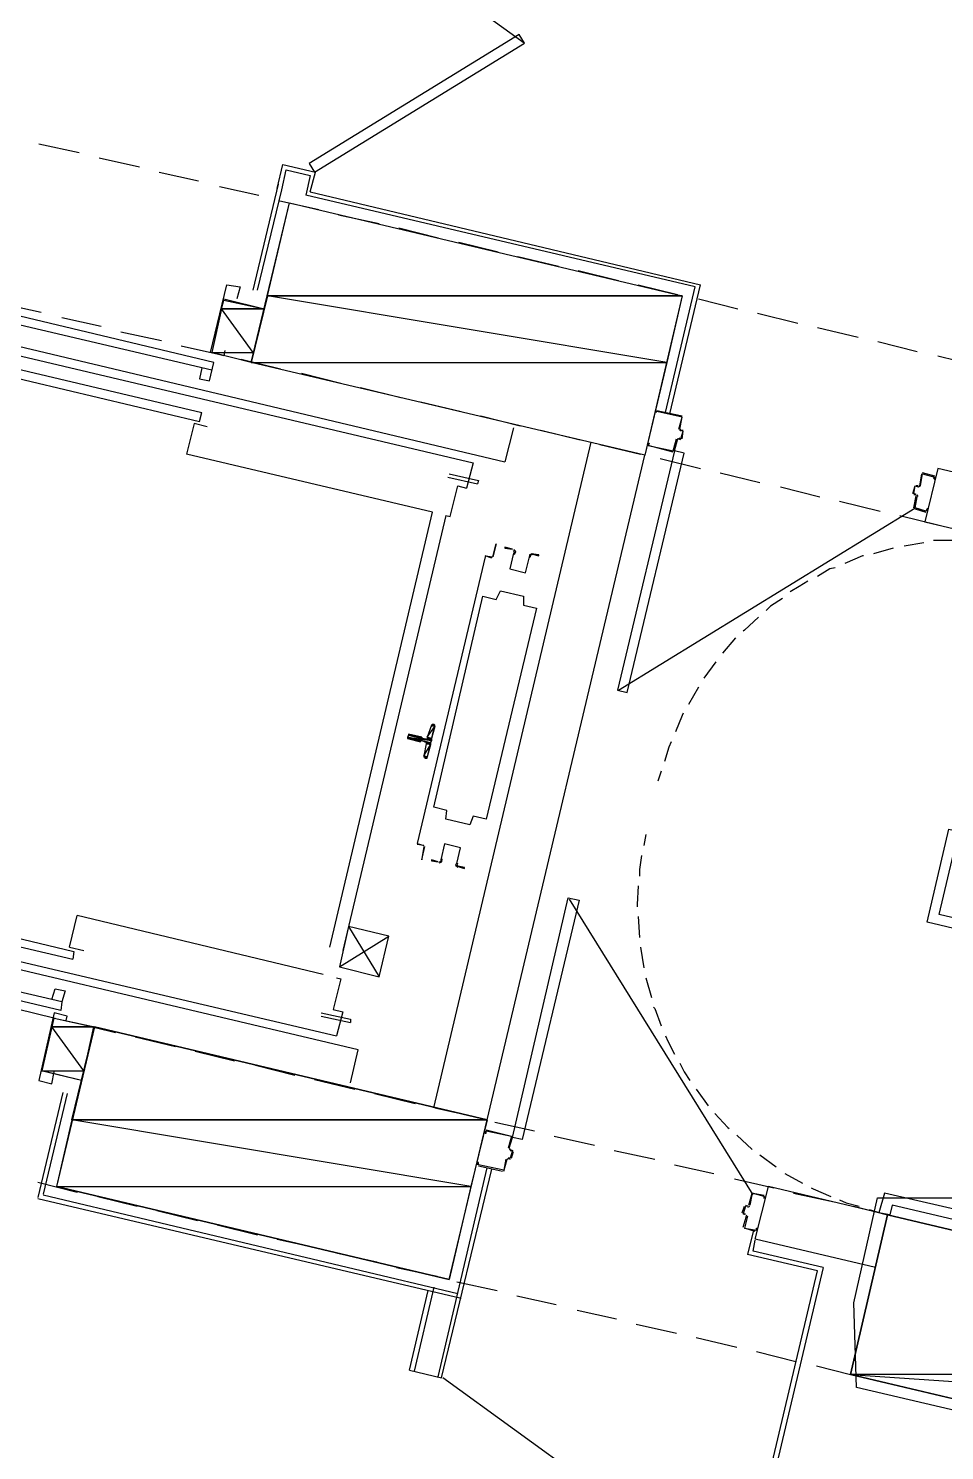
# Model space of a CAD drawing. Header units: feet. Extents: x -84 to 198, y -22 to 181.
# Drawn here: x 71.38 to 82.55, y 47 to 64.34 of the extents above; entities that cross this region are included whole.
import ezdxf

# ---------------------------------------------------------------- set-up
doc = ezdxf.new("R2010")
doc.units = ezdxf.units.FT
for name, color, linetype in [('A-AREA-COMUN', 252, 'CONTINUOUS'), ('A-LINEA', 7, 'CONTINUOUS'), ('A-LINEA-FINA', 9, 'CONTINUOUS'), ('A-MURO-CONCRETO', 8, 'CONTINUOUS')]:
    doc.layers.add(name, color=color, linetype=linetype)

msp = doc.modelspace()

# ---------------------------------------------------------------- linework, layer by layer
at = {"layer": 'A-AREA-COMUN'}
msp.add_lwpolyline([(90.048, 45.76), (81.472, 47.7689), (81.44, 48.8), (81.728, 50.08), (82.88, 50.08)], dxfattribs=at)
at = {"layer": 'A-LINEA'}
for p, q in [((77.4225, 64.1661), (75.5655, 65.5104)), ((71.5067, 62.9378), (72, 62.8311)), ((72.24, 62.7644), (72.7333, 62.6578)), ((74.4133, 62.3911), (74.48, 62.6844)), ((74.48, 62.6844), (74.88, 62.5911)), ((72.9733, 62.5911), (73.4533, 62.4844)), ((74.4667, 62.3778), (74.52, 62.6178)), ((74.8133, 62.3511), (74.88, 62.5911)), ((73.7067, 62.4178), (74.1867, 62.3111)), ((74.12, 61.1511), (74.4267, 62.4444)), ((74.1733, 61.1511), (74.4667, 62.3778)), ((79.5067, 61.1911), (74.76, 62.3111)), ((74.8133, 62.3511), (79.5733, 61.2178)), ((74.4267, 62.2444), (74.92, 62.1378)), ((75.16, 62.0711), (75.6533, 61.9644)), ((75.8933, 61.9111), (76.3733, 61.7911)), ((76.6267, 61.7378), (77.1067, 61.6178)), ((77.3467, 61.5644), (77.84, 61.4444)), ((78.08, 61.3911), (78.5733, 61.2711)), ((73.64, 60.2711), (70.1067, 61.1111)), ((78.8133, 61.2178), (79.2933, 61.0978)), ((79.1467, 59.6578), (79.5067, 61.1911)), ((79.2, 59.6444), (79.5733, 61.2178)), ((69.28, 60.9378), (77.1867, 59.0578)), ((73.6133, 60.1778), (70.08, 61.0044)), ((71.0533, 60.9911), (71.5333, 60.8844)), ((79.5467, 61.0444), (80.0267, 60.9244)), ((71.7867, 60.8178), (72.2667, 60.7111)), ((80.2667, 60.8711), (80.76, 60.7511)), ((69.8133, 60.6978), (76.8, 59.0444)), ((72.5067, 60.6444), (73, 60.5378)), ((81, 60.6978), (81.4933, 60.5778)), ((69.9333, 60.3911), (73.4667, 59.5511)), ((69.96, 60.4978), (73.4933, 59.6578)), ((73.24, 60.4711), (73.7333, 60.3644)), ((81.7333, 60.5244), (82.2133, 60.4044)), ((73.4933, 60.2044), (73.4667, 60.0711)), ((73.9733, 60.3111), (74.4533, 60.1911)), ((82.4667, 60.3511), (82.9467, 60.2311)), ((74.7067, 60.1378), (75.1867, 60.0178)), ((75.4267, 59.9644), (75.92, 59.8444)), ((76.16, 59.7911), (76.6533, 59.6711)), ((79.04, 59.6844), (79.3467, 59.6178)), ((73.4667, 59.5511), (73.4933, 59.6578)), ((76.8933, 59.6178), (77.3733, 59.4978)), ((79.04, 59.6711), (79.04, 59.6711)), ((77.2933, 59.4711), (77.1867, 59.0578)), ((77.6267, 59.4444), (78.1067, 59.3244)), ((79.3046, 59.3372), (79.2805, 59.3224)), ((79.3333, 59.3244), (79.2933, 59.3378)), ((79.32, 59.4444), (79.36, 59.4444)), ((79.3205, 59.4557), (79.3354, 59.4316)), ((79.3333, 59.4578), (79.3333, 59.4578)), ((79.3333, 59.3378), (79.3333, 59.3378)), ((76.32, 51.1778), (78.24, 59.2978)), ((78.3467, 59.2711), (78.84, 59.1511)), ((79.24, 59.1911), (79.24, 59.1911)), ((76.3067, 58.4444), (73.3067, 59.1511)), ((76.8, 59.0444), (76.72, 58.7378)), ((76.9733, 51.0311), (78.8933, 59.1378)), ((79.08, 59.0978), (79.5733, 58.9778)), ((76.4933, 58.8711), (76.8533, 58.7911)), ((79.8133, 58.9244), (80.2933, 58.8044)), ((82.2667, 58.9111), (82.24, 58.7644)), ((82.4267, 58.8844), (82.28, 58.9244)), ((82.28, 58.9111), (82.28, 58.9111)), ((82.4267, 58.8711), (82.4267, 58.8711)), ((80.5467, 58.7511), (81.0267, 58.6311)), ((82.1733, 58.6711), (82.1733, 58.6711)), ((82.1733, 58.6578), (82.2, 58.6578)), ((82.2267, 58.7644), (82.2, 58.7644)), ((82.2261, 58.6332), (82.2113, 58.6572)), ((82.2267, 58.7778), (82.2267, 58.7778)), ((82.2287, 58.7516), (82.2528, 58.7665)), ((78.5709, 56.2715), (82.1859, 58.4922)), ((81.2667, 58.5778), (81.76, 58.4578)), ((82.1867, 58.4978), (82.1867, 58.4978)), ((82.1867, 58.4844), (82.32, 58.4444)), ((75.0533, 53.1378), (76.3067, 58.4444)), ((76.4667, 58.4044), (75.2133, 53.0978)), ((82, 58.4044), (82.48, 58.2844)), ((82.32, 58.4578), (82.32, 58.4578)), ((81.92, 58.0044), (81.68, 57.9378)), ((82.2933, 58.0711), (82.0533, 58.0311)), ((82.6667, 58.0978), (82.4133, 58.0978)), ((76.9467, 57.8978), (76.9467, 57.8978)), ((80, 56.9111), (79.84, 56.7244)), ((79.76, 56.6178), (79.6133, 56.4178)), ((79.5467, 56.3111), (79.4267, 56.0978)), ((76.1733, 55.6978), (76.1733, 55.6978)), ((76.2267, 55.6711), (76.1733, 55.6844)), ((76.1867, 55.6978), (76.1867, 55.6978)), ((76.2933, 55.8444), (76.24, 55.6978)), ((76.3179, 55.8439), (76.2942, 55.8304)), ((76.1733, 55.6578), (76.2133, 55.6444)), ((76.1733, 55.6444), (76.1733, 55.6444)), ((76.2267, 55.6178), (76.2, 55.4711)), ((76.2136, 55.4677), (76.2287, 55.445)), ((79.0933, 55.2844), (79.0533, 55.1644)), ((78.9067, 54.5111), (78.88, 54.3778)), ((76.2, 54.3778), (76.12, 54.3911)), ((68.3867, 53.8178), (71.92, 52.9911)), ((68.4133, 53.9244), (71.9333, 53.0844)), ((75.4, 51.8844), (68.1467, 53.6044)), ((68.16, 53.6978), (75.1333, 52.0578)), ((80.2126, 50.1189), (77.9758, 53.724)), ((71.88, 53.1378), (71.9733, 53.5244)), ((74.9733, 52.8044), (71.9733, 53.5244)), ((78.8133, 53.5111), (78.8267, 53.2578)), ((71.7867, 52.4711), (68.2667, 53.2978)), ((75.1733, 52.8978), (75.7733, 53.2711)), ((71.7733, 52.3644), (68.24, 53.2044)), ((71.88, 53.1378), (72.0533, 53.0978)), ((71.9333, 53.0844), (71.92, 52.9911)), ((78.84, 53.1378), (78.88, 52.8844)), ((75.1867, 52.7511), (75.0933, 52.3778)), ((75.1333, 52.7644), (75.1867, 52.7511)), ((78.9067, 52.7644), (78.9733, 52.5244)), ((71.6667, 52.4978), (71.7067, 52.6311)), ((71.2267, 52.3911), (71.7067, 52.2711)), ((71.5467, 51.6311), (71.6933, 52.2711)), ((71.9467, 52.2178), (72.44, 52.0978)), ((74.9467, 52.3378), (75.3067, 52.2578)), ((74.9467, 52.2978), (75.3067, 52.2178)), ((75.3067, 52.2578), (75.3067, 52.2178)), ((72.68, 52.0444), (73.1733, 51.9244)), ((73.4133, 51.8711), (73.8933, 51.7511)), ((75.3067, 51.4844), (75.4, 51.8844)), ((74.1467, 51.6978), (74.6267, 51.5778)), ((74.8667, 51.5244), (75.36, 51.4044)), ((71.8, 51.3644), (71.4933, 50.0844)), ((71.8533, 51.3511), (71.56, 50.1244)), ((75.6, 51.3511), (76.0933, 51.2311)), ((76.3333, 51.1778), (76.8133, 51.0711)), ((77.0667, 51.0044), (77.5467, 50.8978)), ((76.96, 50.8978), (76.96, 50.8978)), ((77.7867, 50.8311), (78.28, 50.7244)), ((80.0133, 50.8444), (80.2, 50.6711)), ((77.24, 50.6844), (77.28, 50.8178)), ((77.2405, 50.6824), (77.2554, 50.6583)), ((77.2533, 50.6844), (77.2533, 50.6844)), ((78.52, 50.6578), (79.0133, 50.5511)), ((76.8667, 50.4844), (76.8667, 50.4844)), ((77.1733, 50.4044), (77.2133, 50.5511)), ((77.2379, 50.5639), (77.2139, 50.549)), ((77.2267, 50.5644), (77.2533, 50.5511)), ((77.2267, 50.5511), (77.2267, 50.5511)), ((77.2533, 50.5644), (77.2533, 50.5644)), ((77.2667, 50.5644), (77.2933, 50.6444)), ((79.2533, 50.4844), (79.7333, 50.3778)), ((80.2933, 50.6044), (80.4933, 50.4578)), ((76.3733, 47.8978), (76.9733, 50.4444)), ((76.4133, 47.8844), (77.0267, 50.4311)), ((76.8667, 50.4711), (77.16, 50.4044)), ((77.1733, 50.4178), (77.1733, 50.4178)), ((79.9867, 50.3111), (80.4667, 50.2044)), ((80.6, 50.3778), (80.8133, 50.2578)), ((71.4933, 50.2711), (71.9733, 50.1511)), ((80.2133, 50.1378), (80.3467, 50.1111)), ((80.24, 49.5778), (80.4, 50.2178)), ((81.8533, 49.8711), (80.4, 50.2178)), ((80.7067, 50.1378), (81.2, 50.0311)), ((81.8133, 50.1378), (81.7467, 49.8978)), ((84.2267, 49.5778), (81.8133, 50.1378)), ((71.4933, 50.0711), (76.6533, 48.8578)), ((76.6133, 48.9111), (71.56, 50.1111)), ((72.2267, 50.0978), (72.7067, 49.9778)), ((80.08, 49.8978), (80.1067, 49.9778)), ((80.12, 49.9911), (80.1467, 49.9778)), ((80.12, 49.9778), (80.12, 49.9778)), ((80.1467, 49.9911), (80.1467, 49.9911)), ((80.1487, 49.965), (80.1728, 49.9798)), ((80.3467, 50.0978), (80.3467, 50.0978)), ((81.44, 49.9778), (81.8533, 49.8711)), ((81.9067, 49.9911), (81.88, 49.8711)), ((84.1067, 49.4711), (81.9067, 49.9911)), ((72.9467, 49.9244), (73.44, 49.8044)), ((80.0933, 49.7244), (80.1333, 49.8578)), ((80.12, 49.8578), (80.12, 49.8578)), ((80.1461, 49.8465), (80.1313, 49.8706)), ((81.6267, 49.9378), (81.76, 49.8978)), ((81.88, 49.8711), (81.7467, 49.8978)), ((73.68, 49.7511), (74.1733, 49.6311)), ((80.2133, 49.6711), (80.1467, 49.3911)), ((80.2533, 49.6844), (80.2533, 49.6844)), ((74.4133, 49.5778), (74.8933, 49.4711)), ((81.7067, 49.2311), (80.24, 49.5778)), ((75.1467, 49.4044), (75.6267, 49.2978)), ((75.8667, 49.2311), (76.36, 49.1244)), ((81.0667, 49.2311), (79.76, 43.6978)), ((76.0267, 47.9778), (76.2533, 48.9511)), ((76.32, 48.9911), (76.08, 47.9644)), ((76.6, 49.0578), (77.0933, 48.9511)), ((77.3333, 48.8844), (77.8133, 48.7778)), ((78.0667, 48.7111), (78.5467, 48.6044)), ((78.7867, 48.5378), (79.28, 48.4311)), ((79.52, 48.3778), (80.0133, 48.2578)), ((80.2533, 48.2044), (80.7333, 48.0844)), ((76.0267, 47.9778), (76.4133, 47.8844)), ((78.2892, 46.5394), (76.4322, 47.8837)), ((80.9867, 48.0311), (81.4, 47.9244))]:
    msp.add_line(p, q, dxfattribs=at)
for points in [[(74.8667, 62.5911), (77.4267, 64.1644), (77.36, 64.2711), (74.8, 62.6978), (74.8667, 62.5911)], [(74.52, 62.6178), (74.8133, 62.5511), (74.76, 62.3111)], [(79.3467, 61.0844), (78.8933, 59.1378), (74.0933, 60.2711), (74.56, 62.2178), (79.3467, 61.0844)], [(73.7733, 60.4178), (73.76, 60.3511), (73.6, 60.3911), (73.8, 61.2178), (73.96, 61.1911), (73.92, 61.0444)], [(73.76, 61.0444), (74.2533, 60.9244), (74.0933, 60.2711), (73.6133, 60.3911)], [(73.4667, 60.0711), (73.5867, 60.0444), (73.64, 60.2711)], [(79.3067, 59.4578), (79.3467, 59.6044), (79.04, 59.6711), (79.0267, 59.6578), (79.0267, 59.6844)], [(73.56, 59.4844), (73.4, 59.5244), (73.3067, 59.1511)], [(79.32, 59.4578), (79.3467, 59.6044), (79.3467, 59.6044)], [(81.4, 47.9244), (90.2133, 45.8444), (89.9867, 44.8711), (97.7733, 43.0311), (98.4533, 45.9511), (96.5067, 46.4044), (98.8933, 56.4578), (85.8933, 59.5378), (85.4267, 57.5911), (95.5067, 55.2044), (93.5867, 47.0978), (81.8533, 49.8711), (81.4, 47.9244)], [(78.9333, 59.2711), (78.9333, 59.2844), (78.9467, 59.2844), (78.9333, 59.2578), (79.24, 59.1911), (79.28, 59.3378)], [(79.3067, 59.3511), (79.3333, 59.3378), (79.36, 59.4311), (79.32, 59.4444)], [(79.3467, 59.3378), (79.36, 59.4311), (79.36, 59.4311)], [(79.2533, 59.1911), (78.56, 56.2711), (78.68, 56.2444), (79.3733, 59.1644), (79.2533, 59.1911)], [(79.24, 59.1778), (78.9333, 59.2578), (78.9333, 59.2578)], [(79.2533, 59.1911), (79.2933, 59.3244), (79.2933, 59.3244)], [(76.5067, 58.9111), (76.8667, 58.8311), (76.8533, 58.7911)], [(82.2533, 58.7644), (82.28, 58.9111), (82.4267, 58.8711), (82.4133, 58.8578), (82.4267, 58.8444), (82.4267, 58.8711)], [(85.5867, 58.2444), (82.4667, 58.9778), (82.3067, 58.3244), (85.4267, 57.5911)], [(76.4667, 58.4044), (76.52, 58.3911), (76.6133, 58.7644), (76.72, 58.7378)], [(82.16, 58.6711), (82.1867, 58.7644), (82.1867, 58.7644)], [(82.2, 58.6578), (82.1733, 58.6711), (82.1867, 58.7644), (82.2267, 58.7511)], [(82.1733, 58.4978), (82.2, 58.6444), (82.2, 58.6444)], [(82.3333, 58.4578), (82.3467, 58.4844), (82.3333, 58.4844), (82.32, 58.4578), (82.1867, 58.4978), (82.2133, 58.6311)], [(77.0267, 57.8844), (76.9467, 57.9111), (77.04, 57.8978), (77.08, 58.0578), (77.04, 57.8978), (77.04, 57.8978)], [(77.28, 57.9911), (77.1867, 58.0178), (77.1867, 58.0044), (77.28, 57.9911)], [(77.2931, 57.9435), (77.2476, 57.7509), (77.4402, 57.7053), (77.4858, 57.8979)], [(77.2931, 57.9435), (77.2476, 57.7509), (77.4402, 57.7053), (77.4858, 57.8979)], [(77.2973, 57.9408), (77.3064, 57.9609), (77.2915, 57.9772)], [(77.3043, 57.9295), (77.3196, 57.963), (77.2947, 57.9901)], [(77.5067, 57.9378), (77.6, 57.9111), (77.6, 57.9244), (77.5067, 57.9378)], [(76.9467, 57.8978), (76.12, 54.4044), (76.2, 54.3778)], [(76.9467, 57.8978), (76.9467, 57.8978), (76.12, 54.4044), (76.12, 54.4044)], [(77.5207, 57.937), (77.4863, 57.9239), (77.4849, 57.8871)], [(77.5177, 57.924), (77.4971, 57.9161), (77.4962, 57.8941)], [(81.2133, 57.7644), (81.1467, 57.7511), (81, 57.6578)], [(81.56, 57.9111), (81.5467, 57.9111), (81.3333, 57.8178)], [(80.88, 57.6044), (80.7733, 57.5378), (80.6667, 57.4711)], [(77.5733, 57.2711), (76.96, 54.6978), (76.8, 54.7378), (76.76, 54.6311), (76.4667, 54.6978), (76.48, 54.8044), (76.32, 54.8444), (76.92, 57.4178), (77.08, 57.3778), (77.1333, 57.4844), (77.4133, 57.4178), (77.4133, 57.3111), (77.5733, 57.2711)], [(80.5733, 57.3911), (80.4267, 57.2978), (80.3733, 57.2444)], [(80.28, 57.1644), (80.1067, 57.0044), (80.0933, 56.9911)], [(76.2267, 55.4444), (76.24, 55.4444), (76.3333, 55.8444), (76.32, 55.8578)], [(79.36, 55.9911), (79.3467, 55.9644), (79.2667, 55.7644)], [(76.1733, 55.6978), (76.0133, 55.7378), (76, 55.6844), (76.16, 55.6444)], [(76.2287, 55.6716), (76.2438, 55.6741), (76.2528, 55.6865)], [(76.2395, 55.6198), (76.237, 55.635), (76.2246, 55.6439)], [(79.2133, 55.6444), (79.1867, 55.5778), (79.1333, 55.4044)], [(87.44, 52.2311), (82.3333, 53.4444), (82.6, 54.5778), (91.2, 52.5511), (90.9333, 51.4044), (88.2667, 52.0444)], [(76.2, 54.3644), (76.2, 54.3644), (76.1733, 54.2178), (76.1733, 54.2044), (76.2133, 54.3644)], [(76.6003, 54.1587), (76.6458, 54.3513), (76.4531, 54.3969), (76.4075, 54.2043)], [(76.6003, 54.1587), (76.6458, 54.3513), (76.4531, 54.3969), (76.4075, 54.2043)], [(87.56, 52.3378), (82.48, 53.5378), (82.6933, 54.4311), (91.0533, 52.4578), (90.84, 51.5644), (88.3867, 52.1378)], [(76.3733, 54.1778), (76.2933, 54.2044), (76.2933, 54.1911), (76.3733, 54.1778)], [(76.386, 54.1653), (76.4204, 54.1783), (76.4218, 54.2151)], [(76.3889, 54.1783), (76.4096, 54.1861), (76.4104, 54.2082)], [(76.6023, 54.1727), (76.5871, 54.1392), (76.612, 54.1121)], [(76.6, 54.1244), (76.6933, 54.0978), (76.6933, 54.1111), (76.6133, 54.1244)], [(76.6094, 54.1614), (76.6003, 54.1413), (76.6152, 54.125)], [(78.8533, 54.2578), (78.8267, 54.0844), (78.8267, 54.0044)], [(78.8133, 53.8844), (78.8, 53.6578), (78.8, 53.6311)], [(77.28, 50.8178), (77.96, 53.7378), (78.0933, 53.7111), (77.4, 50.7911), (77.28, 50.8178)], [(75.28, 53.3911), (75.6533, 52.7778), (75.7733, 53.2711), (75.28, 53.3911), (75.1733, 52.8978), (75.6533, 52.7778)], [(71.7067, 52.6311), (71.8267, 52.6044), (71.7867, 52.4711), (71.7733, 52.3644)], [(79, 52.4044), (79.0133, 52.3911), (79.0933, 52.1778)], [(71.84, 52.2444), (71.8533, 52.2978), (71.6933, 52.3378), (71.5067, 51.5111), (71.6667, 51.4711), (71.6933, 51.6178)], [(71.6933, 52.2711), (72.1867, 52.1644), (72.0267, 51.5111), (71.5467, 51.6311)], [(75.0933, 52.3778), (75.2133, 52.3511), (75.1333, 52.0578)], [(76.9733, 51.0311), (72.1867, 52.1644), (71.72, 50.2178), (76.5067, 49.0844), (76.9733, 51.0311)], [(79.1467, 52.0578), (79.1733, 51.9911), (79.2533, 51.8311)], [(79.32, 51.7244), (79.3733, 51.6178), (79.44, 51.5111)], [(79.52, 51.4044), (79.6267, 51.2578), (79.6667, 51.2044)], [(79.7467, 51.1111), (79.9067, 50.9378), (79.92, 50.9244)], [(76.9467, 50.8978), (76.9467, 50.8711), (76.96, 50.8711), (76.96, 50.8978), (77.2667, 50.8311), (77.2267, 50.6844)], [(76.96, 50.9111), (77.2667, 50.8311), (77.2667, 50.8311)], [(77.2533, 50.6578), (77.28, 50.6578), (77.2533, 50.5644), (77.2267, 50.5644)], [(77.2533, 50.6711), (77.28, 50.6578), (77.28, 50.6578)], [(77.2, 50.5511), (77.1733, 50.4178), (76.8667, 50.4844), (76.8667, 50.5111), (76.8533, 50.5111), (76.8533, 50.4844)], [(80.16, 49.9911), (80.2, 50.1378), (80.2, 50.1378)], [(80.36, 50.0978), (80.3467, 50.0711), (80.3467, 50.0978), (80.2, 50.1378), (80.1733, 49.9911)], [(80.92, 50.2044), (80.9467, 50.1911), (81.16, 50.0978)], [(80.1467, 49.9778), (80.12, 49.9778), (80.0933, 49.8844), (80.12, 49.8844)], [(81.2667, 50.0578), (81.3467, 50.0178), (81.5067, 49.9778)], [(80.12, 49.8711), (80.0933, 49.8844), (80.0933, 49.8844)], [(80.1467, 49.8578), (80.1067, 49.7111), (80.2533, 49.6844), (80.2533, 49.7111), (80.2667, 49.7111), (80.2533, 49.6844)], [(80.24, 49.6711), (80.1067, 49.7111), (80.1067, 49.7111)], [(81.0667, 49.2311), (80.2133, 49.4311), (80.24, 49.5644)], [(79.72, 43.7644), (81, 49.1911), (80.1467, 49.3911)]]:
    msp.add_lwpolyline(points, dxfattribs=at)
at = {"layer": 'A-LINEA-FINA'}
for p, q in [((76.3333, 55.8444), (76.3067, 55.8578)), ((76.16, 55.6578), (76, 55.6844)), ((76.1733, 55.6978), (76.0133, 55.7378)), ((76.1733, 55.6844), (76.0133, 55.7244)), ((76.1733, 55.6978), (76.0133, 55.7244)), ((76.2933, 55.6711), (76.24, 55.6844)), ((76.3333, 55.8311), (76.2933, 55.8444)), ((76.3333, 55.8444), (76.2933, 55.8444)), ((76.28, 55.6311), (76.2267, 55.6444)), ((76.28, 55.6178), (76.2267, 55.6311)), ((76.24, 55.4578), (76.2, 55.4711)), ((76.24, 55.4578), (76.2, 55.4578)), ((76.24, 55.4444), (76.2133, 55.4578)), ((76.24, 55.4444), (76.2133, 55.4578)), ((76.24, 55.4444), (76.2133, 55.4444)), ((76.24, 55.4444), (76.2133, 55.4444)), ((76.24, 55.4444), (76.2267, 55.4444))]:
    msp.add_line(p, q, dxfattribs=at)
for points in [[(76.3333, 55.8444), (76.3067, 55.8444), (76.3067, 55.8578), (76.3333, 55.8444), (76.3333, 55.8444)], [(76.3333, 55.8444), (76.3333, 55.8444), (76.3067, 55.8578), (76.3333, 55.8444)], [(76.3067, 55.8578), (76.3333, 55.8444), (76.3333, 55.8444), (76.3067, 55.8578)], [(76.3333, 55.8444), (76.3333, 55.8444), (76.3067, 55.8578), (76.3333, 55.8444)], [(76.3333, 55.8444), (76.3067, 55.8578), (76.32, 55.8578), (76.3333, 55.8444), (76.3333, 55.8444)], [(76.3067, 55.8578), (76.3333, 55.8444), (76.3333, 55.8444), (76.3067, 55.8578), (76.3067, 55.8578)], [(76, 55.6978), (76.2933, 55.6578), (76.0133, 55.7244), (76, 55.6978), (76, 55.6978)], [(76, 55.6844), (76.16, 55.6578), (76, 55.6978), (76, 55.6844), (76, 55.6844)], [(76, 55.6978), (76.16, 55.6578), (76.16, 55.6578), (76, 55.6978)], [(76.16, 55.6578), (76.16, 55.6578), (76, 55.6978), (76.16, 55.6578), (76.16, 55.6578)], [(76, 55.6978), (76.16, 55.6578), (76.16, 55.6578), (76, 55.6978)], [(76.16, 55.6578), (76.16, 55.6578), (76, 55.6978), (76.16, 55.6578), (76.16, 55.6578)], [(76.1733, 55.6578), (76.1733, 55.6578), (76, 55.6978), (76.1733, 55.6578)], [(76.1733, 55.6578), (76, 55.6978), (76.16, 55.6578), (76.1733, 55.6578), (76.1733, 55.6578)], [(76, 55.6978), (76.1733, 55.6578), (76.1733, 55.6578), (76, 55.6978)], [(76.1733, 55.6578), (76.1733, 55.6578), (76, 55.6978), (76.1733, 55.6578), (76.1733, 55.6578)], [(76, 55.6978), (76.1733, 55.6578), (76.1733, 55.6578), (76, 55.6978)], [(76.1733, 55.6578), (76.1733, 55.6578), (76, 55.6978), (76.1733, 55.6578), (76.1733, 55.6578)], [(76, 55.6978), (76.1733, 55.6578), (76.1733, 55.6578), (76, 55.6978)], [(76.1733, 55.6578), (76.1733, 55.6578), (76, 55.6978), (76.1733, 55.6578), (76.1733, 55.6578)], [(76.28, 55.6311), (76, 55.6978), (76.2933, 55.6578), (76.28, 55.6311)], [(76, 55.6844), (76.16, 55.6444), (76.16, 55.6444), (76, 55.6844)], [(76.16, 55.6444), (76.16, 55.6444), (76, 55.6844), (76.16, 55.6444), (76.16, 55.6444)], [(76.16, 55.6578), (76.16, 55.6578), (76, 55.6844), (76.16, 55.6578)], [(76.16, 55.6578), (76, 55.6844), (76.16, 55.6444), (76.16, 55.6578), (76.16, 55.6578)], [(76.0133, 55.7244), (76.1733, 55.6978), (76.0133, 55.7378), (76.0133, 55.7244)], [(76.0133, 55.7378), (76.1733, 55.6978), (76.1733, 55.6978), (76.0133, 55.7378), (76.0133, 55.7378)], [(76.0133, 55.7378), (76.1733, 55.6978), (76.1733, 55.6978), (76.0133, 55.7378)], [(76.1733, 55.6978), (76.1733, 55.6978), (76.0133, 55.7378), (76.1733, 55.6978), (76.1733, 55.6978)], [(76.0133, 55.7378), (76.1733, 55.6978), (76.1733, 55.6978), (76.0133, 55.7378)], [(76.1733, 55.6978), (76.1733, 55.6978), (76.0133, 55.7378), (76.1733, 55.6978), (76.1733, 55.6978)], [(76.0133, 55.7244), (76.1733, 55.6844), (76.1733, 55.6844), (76.0133, 55.7244)], [(76.1733, 55.6844), (76.1733, 55.6844), (76.0133, 55.7244), (76.1733, 55.6844), (76.1733, 55.6844)], [(76.0133, 55.7244), (76.1733, 55.6844), (76.1733, 55.6844), (76.0133, 55.7244)], [(76.1733, 55.6844), (76.1733, 55.6844), (76.0133, 55.7244), (76.1733, 55.6844), (76.1733, 55.6844)], [(76.0133, 55.7244), (76.1733, 55.6844), (76.1733, 55.6844), (76.0133, 55.7244)], [(76.1733, 55.6844), (76.1733, 55.6844), (76.0133, 55.7244), (76.1733, 55.6844)], [(76.0133, 55.7244), (76.1733, 55.6844), (76.1733, 55.6844), (76.0133, 55.7244), (76.0133, 55.7244)], [(76.1733, 55.6978), (76.1733, 55.6978), (76.0133, 55.7244), (76.1733, 55.6978)], [(76.1733, 55.6978), (76.0133, 55.7244), (76.1733, 55.6844), (76.1733, 55.6978), (76.1733, 55.6978)], [(76.2267, 55.6711), (76.2933, 55.6711), (76.24, 55.6844), (76.2267, 55.6711), (76.2267, 55.6711)], [(76.24, 55.6978), (76.3333, 55.8311), (76.2933, 55.8444), (76.24, 55.6978)], [(76.2933, 55.6844), (76.24, 55.6978), (76.3333, 55.8311), (76.2933, 55.6844)], [(76.24, 55.6844), (76.2933, 55.6844), (76.24, 55.6978), (76.24, 55.6844), (76.24, 55.6844)], [(76.24, 55.6844), (76.2933, 55.6711), (76.2933, 55.6711), (76.24, 55.6844)], [(76.2933, 55.6711), (76.2933, 55.6711), (76.24, 55.6844), (76.2933, 55.6711), (76.2933, 55.6711)], [(76.24, 55.6844), (76.2933, 55.6711), (76.2933, 55.6711), (76.24, 55.6844)], [(76.2933, 55.6711), (76.2933, 55.6711), (76.24, 55.6844), (76.2933, 55.6711), (76.2933, 55.6711)], [(76.24, 55.6844), (76.2933, 55.6711), (76.2933, 55.6711), (76.24, 55.6844)], [(76.2933, 55.6711), (76.2933, 55.6711), (76.24, 55.6844), (76.2933, 55.6711)], [(76.24, 55.6844), (76.2933, 55.6711), (76.2933, 55.6711), (76.24, 55.6844), (76.24, 55.6844)], [(76.2933, 55.6711), (76.24, 55.6844), (76.2933, 55.6844), (76.2933, 55.6711)], [(76.2933, 55.8444), (76.3333, 55.8311), (76.3333, 55.8311), (76.2933, 55.8444)], [(76.3333, 55.8311), (76.3333, 55.8311), (76.2933, 55.8444), (76.3333, 55.8311)], [(76.3333, 55.8311), (76.2933, 55.8444), (76.3333, 55.8311), (76.3333, 55.8311), (76.3333, 55.8311)], [(76.3333, 55.8444), (76.3333, 55.8444), (76.2933, 55.8444), (76.3333, 55.8444)], [(76.3333, 55.8444), (76.2933, 55.8444), (76.3333, 55.8311), (76.3333, 55.8444), (76.3333, 55.8444)], [(76.2933, 55.8444), (76.3333, 55.8444), (76.3067, 55.8444), (76.2933, 55.8444)], [(76.3067, 55.8444), (76.3333, 55.8444), (76.3333, 55.8444), (76.3067, 55.8444)], [(76.2, 55.4711), (76.28, 55.6044), (76.2267, 55.6178), (76.2, 55.4711), (76.2, 55.4711)], [(76.24, 55.4578), (76.2, 55.4711), (76.28, 55.6044), (76.24, 55.4578)], [(76.2267, 55.6444), (76.28, 55.6311), (76.2133, 55.6444), (76.2267, 55.6444), (76.2267, 55.6444)], [(76.2133, 55.6444), (76.28, 55.6311), (76.28, 55.6311), (76.2133, 55.6444)], [(76.28, 55.6311), (76.28, 55.6311), (76.2133, 55.6444), (76.28, 55.6311), (76.28, 55.6311)], [(76.2267, 55.6711), (76.2933, 55.6578), (76.2933, 55.6578), (76.2267, 55.6711)], [(76.2933, 55.6578), (76.2933, 55.6578), (76.2267, 55.6711), (76.2933, 55.6578), (76.2933, 55.6578)], [(76.2267, 55.6711), (76.2933, 55.6578), (76.2933, 55.6578), (76.2267, 55.6711)], [(76.2933, 55.6578), (76.2933, 55.6578), (76.2267, 55.6711), (76.2933, 55.6578), (76.2933, 55.6578)], [(76.2267, 55.6711), (76.2933, 55.6578), (76.2933, 55.6578), (76.2267, 55.6711)], [(76.2933, 55.6578), (76.2933, 55.6578), (76.2267, 55.6711), (76.2933, 55.6578), (76.2933, 55.6578)], [(76.2933, 55.6578), (76.2267, 55.6711), (76.2933, 55.6711), (76.2933, 55.6578)], [(76.2267, 55.6311), (76.28, 55.6311), (76.2267, 55.6444), (76.2267, 55.6311), (76.2267, 55.6311)], [(76.2267, 55.6444), (76.28, 55.6311), (76.28, 55.6311), (76.2267, 55.6444)], [(76.28, 55.6311), (76.28, 55.6311), (76.2267, 55.6444), (76.28, 55.6311), (76.28, 55.6311)], [(76.2267, 55.6444), (76.28, 55.6311), (76.28, 55.6311), (76.2267, 55.6444)], [(76.28, 55.6311), (76.28, 55.6311), (76.2267, 55.6444), (76.28, 55.6311), (76.28, 55.6311)], [(76.2267, 55.6178), (76.28, 55.6178), (76.2267, 55.6311), (76.2267, 55.6178)], [(76.2267, 55.6311), (76.28, 55.6178), (76.28, 55.6178), (76.2267, 55.6311)], [(76.28, 55.6178), (76.28, 55.6178), (76.2267, 55.6311), (76.28, 55.6178)], [(76.28, 55.6178), (76.2267, 55.6311), (76.28, 55.6178), (76.28, 55.6178), (76.28, 55.6178)], [(76.2267, 55.6311), (76.28, 55.6178), (76.28, 55.6178), (76.2267, 55.6311)], [(76.28, 55.6178), (76.28, 55.6178), (76.2267, 55.6311), (76.28, 55.6178), (76.28, 55.6178)], [(76.28, 55.6178), (76.2267, 55.6311), (76.28, 55.6311), (76.28, 55.6178)], [(76.28, 55.6044), (76.2267, 55.6178), (76.28, 55.6178), (76.28, 55.6044)], [(76.2, 55.4578), (76.24, 55.4578), (76.2, 55.4711), (76.2, 55.4578)], [(76.2, 55.4711), (76.24, 55.4578), (76.24, 55.4578), (76.2, 55.4711), (76.2, 55.4711)], [(76.2133, 55.4578), (76.24, 55.4444), (76.2, 55.4578), (76.2133, 55.4578), (76.2133, 55.4578)], [(76.24, 55.4578), (76.24, 55.4578), (76.2, 55.4578), (76.24, 55.4578)], [(76.24, 55.4578), (76.2, 55.4578), (76.24, 55.4444), (76.24, 55.4578), (76.24, 55.4578)], [(76.2133, 55.4444), (76.24, 55.4444), (76.2133, 55.4578), (76.2133, 55.4444)], [(76.2133, 55.4578), (76.24, 55.4444), (76.24, 55.4444), (76.2133, 55.4578), (76.2133, 55.4578)], [(76.2267, 55.4444), (76.24, 55.4444), (76.2133, 55.4444), (76.2267, 55.4444)], [(76.2133, 55.4444), (76.24, 55.4444), (76.24, 55.4444), (76.2133, 55.4444), (76.2133, 55.4444)]]:
    msp.add_lwpolyline(points, dxfattribs=at)
at = {"layer": 'A-MURO-CONCRETO'}
for points in [[(74.56, 62.2178), (79.3467, 61.0844), (74.2933, 61.0844), (74.56, 62.2178), (74.56, 62.2178)], [(74.2933, 61.0844), (74.0933, 60.2711), (79.16, 60.2711), (74.2933, 61.0844)], [(74.2933, 61.0844), (79.3467, 61.0844), (79.16, 60.2711), (74.2933, 61.0844), (74.2933, 61.0844)], [(73.7333, 60.9244), (73.6133, 60.3911), (74.12, 60.3911), (73.7333, 60.9244)], [(73.76, 61.0311), (74.2533, 60.9244), (73.7333, 60.9244), (73.76, 61.0311), (73.76, 61.0311)], [(73.7333, 60.9244), (74.2533, 60.9244), (74.12, 60.3911), (73.7333, 60.9244), (73.7333, 60.9244)], [(73.6133, 60.3911), (74.12, 60.3911), (74.0933, 60.2711), (73.6133, 60.3911), (73.6133, 60.3911)], [(74.0933, 60.2711), (79.16, 60.2711), (78.8933, 59.1378), (74.0933, 60.2711), (74.0933, 60.2711)], [(71.6933, 52.2711), (72.1733, 52.1644), (71.6667, 52.1644), (71.6933, 52.2711), (71.6933, 52.2711)], [(71.6667, 52.1644), (71.5333, 51.6311), (72.0533, 51.6311), (71.6667, 52.1644)], [(71.6667, 52.1644), (72.1733, 52.1644), (72.0533, 51.6311), (71.6667, 52.1644), (71.6667, 52.1644)], [(72.1867, 52.1644), (76.9733, 51.0311), (71.9067, 51.0311), (72.1867, 52.1644), (72.1867, 52.1644)], [(71.5333, 51.6311), (72.0533, 51.6311), (72.0267, 51.5111), (71.5333, 51.6311), (71.5333, 51.6311)], [(71.9067, 51.0311), (71.72, 50.2178), (76.7733, 50.2178), (71.9067, 51.0311)], [(71.9067, 51.0311), (76.9733, 51.0311), (76.7733, 50.2178), (71.9067, 51.0311), (71.9067, 51.0311)], [(71.72, 50.2178), (76.7733, 50.2178), (76.5067, 49.0844), (71.72, 50.2178), (71.72, 50.2178)], [(81.8533, 49.8711), (90.08, 47.9244), (81.4, 47.9244), (81.8533, 49.8711), (81.8533, 49.8711)], [(90.08, 47.9244), (81.4, 47.9244), (93.5867, 47.0978), (90.08, 47.9244)], [(81.4, 47.9244), (93.5867, 47.0978), (84.9067, 47.0978), (81.4, 47.9244), (81.4, 47.9244)]]:
    msp.add_lwpolyline(points, dxfattribs=at)

doc.saveas('drawing.dxf')
